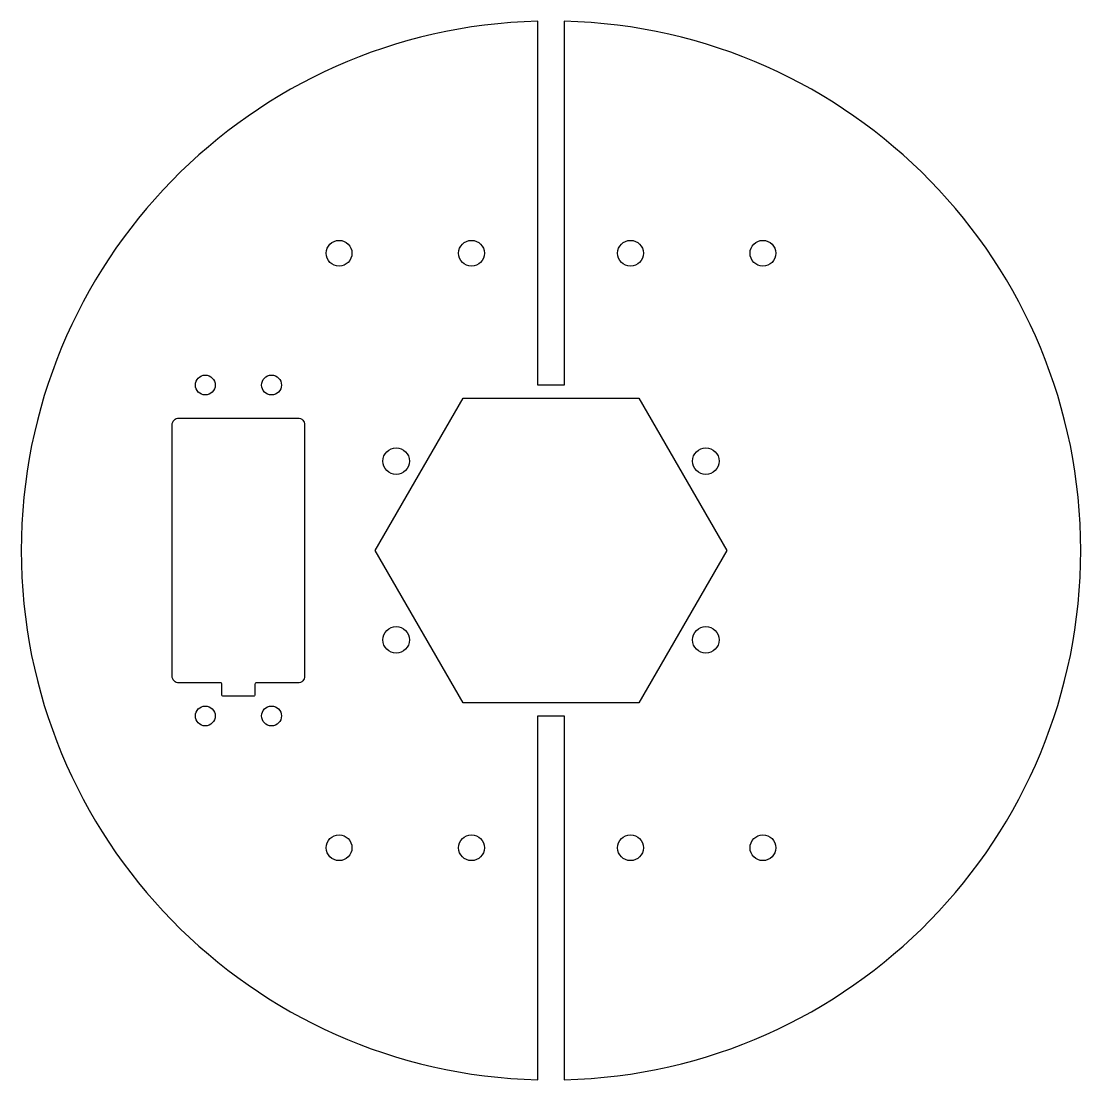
# Model space of a CAD drawing. Header units: millimetres. Extents: x -80 to 80, y -80 to 80.
import ezdxf

# ---------------------------------------------------------------- set-up
doc = ezdxf.new("R2010")
doc.units = ezdxf.units.MM

msp = doc.modelspace()

# ---------------------------------------------------------------- linework, layer by layer
for points in [[(-2, -79.97), (-2, -25), (2, -25), (2, -79.97, 0.975305), (2, 79.97), (2, 25), (-2, 25), (-2, 79.97, 0.975305)], [(-57.2, -19), (-57.2, 19, -0.414214), (-56.2, 20), (-38.2, 20, -0.414214), (-37.2, 19), (-37.2, -19, -0.414214), (-38.2, -20), (-44.5, -20, 0.414214), (-44.7, -20.2), (-44.7, -21.8, -0.414214), (-44.9, -22), (-49.5, -22, -0.414214), (-49.7, -21.8), (-49.7, -20.2, 0.414214), (-49.9, -20), (-56.2, -20, -0.414214)]]:
    msp.add_lwpolyline(points, format="xyb", close=True)
msp.add_lwpolyline([(-13.28, -23), (-26.56, 0), (-13.28, 23), (13.28, 23), (26.56, 0), (13.28, -23)], close=True)
for centre, radius in [((-32, 44.91), 1.95), ((-12, 44.91), 1.95), ((12, 44.91), 1.95), ((32, 44.91), 1.95), ((-52.2, 25), 1.5), ((-42.2, 25), 1.5), ((-23.38, 13.5), 2), ((23.38, 13.5), 2), ((-23.38, -13.5), 2), ((23.38, -13.5), 2), ((-52.2, -25), 1.5), ((-42.2, -25), 1.5), ((-32, -44.91), 1.95), ((-12, -44.91), 1.95), ((12, -44.91), 1.95), ((32, -44.91), 1.95)]:
    msp.add_circle(centre, radius)

doc.saveas('drawing.dxf')
